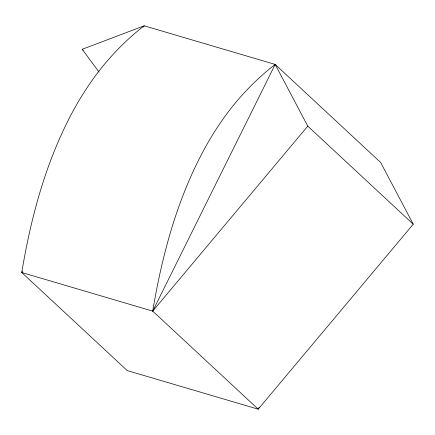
<?xml version="1.0" encoding="UTF-8"?>
<svg xmlns="http://www.w3.org/2000/svg" width="435" height="435" viewBox="0 0 435 435"><rect width="100%" height="100%" fill="white"/><g stroke="black" fill="none" stroke-linecap="round" stroke-linejoin="round"><path stroke-width="0.65" d="M259.102 407.367L258.2 409.188L152.723 311.117C162.222 254.214 177.551 197.512 205.619 146.764A221.344 131.484 -73.6 0 1 232.388 106.602C244.959 90.942 259.255 76.674 275.181 64.423L380.658 162.494L413.25 224.199L258.2 409.188L127.227 370.576L21.75 272.506C31.255 215.602 46.583 158.9 74.646 108.152A221.344 131.484 -73.6 0 1 101.415 67.99C113.992 52.33 128.281 38.062 144.213 25.812L275.181 64.423L307.773 126.128L413.25 224.199M22.354 271.288L21.75 272.506L152.723 311.117L307.773 126.128M143.61 27.024L144.213 25.812L82.204 49.291L99.071 72.112M152.723 311.117L275.181 64.423M82.204 49.291L83.199 50.215"/></g></svg>
